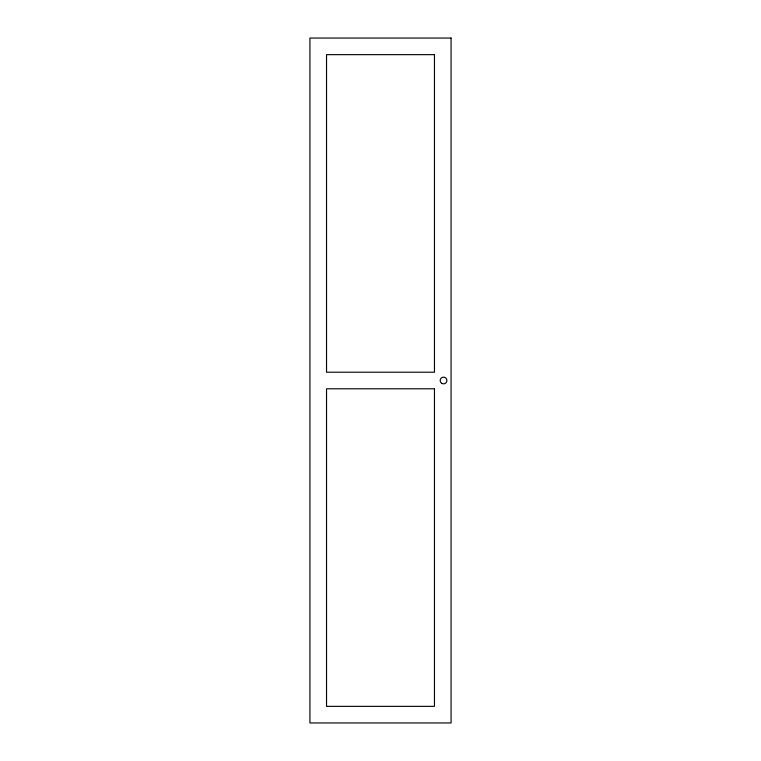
<?xml version="1.0" encoding="UTF-8"?>
<svg xmlns="http://www.w3.org/2000/svg" width="761" height="761" viewBox="0 0 761 761"><rect width="100%" height="100%" fill="white"/><g stroke="black" fill="none" stroke-linecap="round" stroke-linejoin="round"><path stroke-width="1.14" d="M451.073 38.05L309.927 38.05L309.927 722.95L451.073 722.95L451.073 38.05M434.464 54.649L326.536 54.649L326.536 372.205L434.464 372.205L434.464 54.649M434.464 388.795L326.536 388.795L326.536 706.351L434.464 706.351L434.464 388.795M441.808 383.373A3.358 3.358 0 0 0 446.907 380.567A3.358 3.358 0 0 0 441.932 377.551A3.358 3.358 0 0 0 441.808 383.373"/></g></svg>
